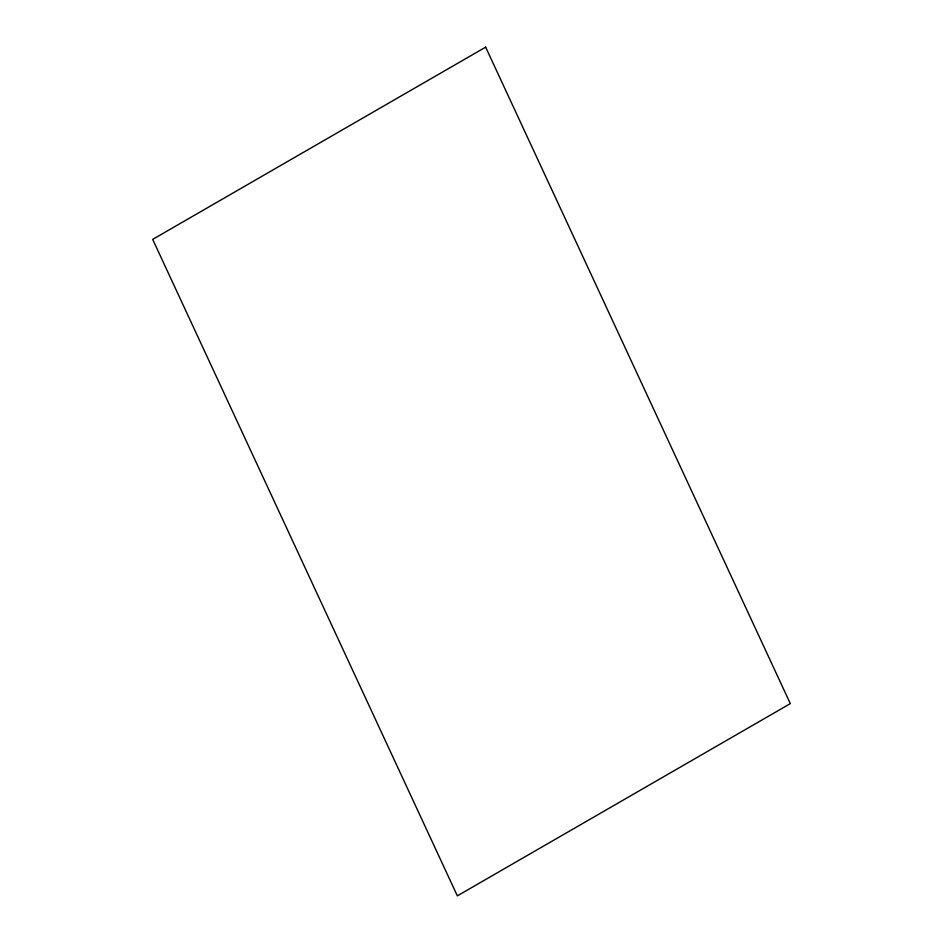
<?xml version="1.0" encoding="UTF-8"?>
<svg xmlns="http://www.w3.org/2000/svg" width="943" height="943" viewBox="0 0 943 943"><rect width="100%" height="100%" fill="white"/><g stroke="black" fill="none" stroke-linecap="round" stroke-linejoin="round"><path stroke-width="1.41" d="M485.645 47.15L152.683 239.381L457.355 895.85L790.317 703.619L485.645 47.15"/></g></svg>
